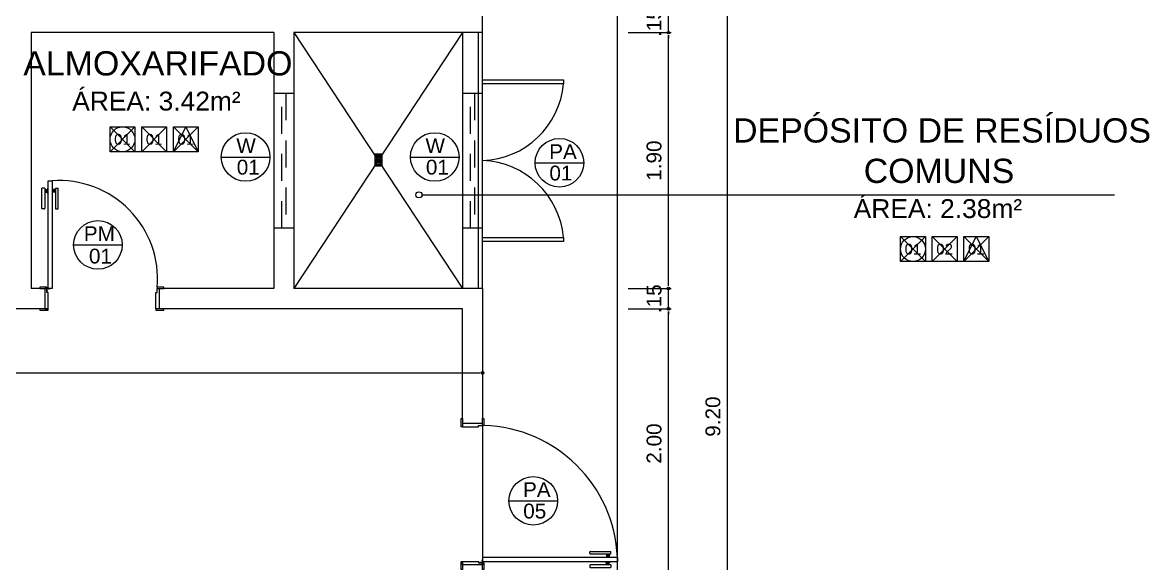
# Model space of a CAD drawing. Header units: millimetres. Extents: x 2125 to 3408, y 1171 to 1686.
# Drawn here: x 2456.8 to 2465.16, y 1486.45 to 1490.47 of the extents above; entities that cross this region are included whole.
import ezdxf
from ezdxf.enums import TextEntityAlignment as Align

# ---------------------------------------------------------------- set-up
doc = ezdxf.new("R2010")
doc.units = ezdxf.units.MM
doc.linetypes.add('CONTORNO_QUADRO_T', pattern=[0.35, 0.2, -0.15])
for name, color, linetype in [('at_Entity', 7, 'Continuous'), ('CALÇADA', 252, 'Continuous'), ('cotas', 7, 'Continuous'), ('ESQUADRIA', 3, 'Continuous'), ('ESQUADRIAS', 7, 'Continuous'), ('Esquadrias portas', 7, 'Continuous'), ('Esquadrias_Portas', 2, 'Continuous'), ('JANELA2', 1, 'Continuous'), ('Layout_Equipamentos', 7, 'Continuous'), ('PAREDE', 4, 'Continuous'), ('soleira piso', 7, 'Continuous'), ('TEXTO01', 7, 'Continuous'), ('TEXTO02', 3, 'Continuous'), ('TEXTO03', 2, 'Continuous'), ('TEXTO_ESP_FORRO', 62, 'Continuous'), ('TEXTO_ESP_PAREDES', 10, 'Continuous'), ('TEXTO_ESP_PISO', 150, 'Continuous'), ('VIDRO', 7, 'Continuous')]:
    doc.layers.add(name, color=color, linetype=linetype)
doc.styles.add('ARIAL', font='sanss___.ttf')
doc.styles.add('ROMANS', font='arial.ttf')
doc.styles.add('TEXTO1', font='swissko.ttf', dxfattribs={"width": 0.6, "height": 0.1})
doc.dimstyles.new('ESCALA 50', dxfattribs={"dimtxt": 0.08, "dimasz": 0.02, "dimexe": 0.05, "dimexo": 0.05, "dimgap": 0.05, "dimtad": 1, "dimlfac": -10, "dimzin": 1, "dimdsep": 46, "dimtxsty": 'ROMANS', "dimblk1": 'PPC', "dimblk2": 'PPC', "dimsah": 1, "dimcen": 0.02, "dimclrd": 7, "dimclre": 7, "dimclrt": 3, "dimadec": 0, "dimazin": 0, "dimtfac": 1, "dimtix": 1, "dimtmove": 1, "dimatfit": 3, "dimldrblk": 'PPC', "dimfxl": 0, "dimtolj": 1, "dimtzin": 12, "dimarcsym": 0})
doc.dimstyles.new('ESCALA75', dxfattribs={"dimtxt": 0.11, "dimasz": 0.02, "dimexe": 0.02, "dimexo": 0.04, "dimgap": 0.05, "dimtad": 1, "dimzin": 4, "dimdsep": 46, "dimtxsty": 'ROMANS', "dimblk1": 'PPC', "dimblk2": 'PPC', "dimsah": 1, "dimcen": 0.02, "dimclrd": 7, "dimclre": 7, "dimclrt": 3, "dimazin": 1, "dimtfac": 1, "dimtix": 1, "dimtmove": 0, "dimatfit": 3, "dimldrblk": 'PPC', "dimfxl": 0, "dimtolj": 1, "dimtzin": 12, "dimarcsym": 0})

# ---------------------------------------------------------------- blocks, each defined once
blk = doc.blocks.new('P80_02')
at = {"layer": 'ESQUADRIAS', "color": 2}
for p, q in [((0.025, 0.075), (0.025, 0.875)), ((0.025, 0.875), (0.055, 0.875)), ((0.055, 0.875), (0.055, 0.075)), ((0.055, 0.075), (0.025, 0.075))]:
    blk.add_line(p, q, dxfattribs=at)
at = {"layer": 'ESQUADRIAS', "color": 3, "linetype": 'Continuous'}
for p, q in [((-0.02, 0.6698), (-0.02, 0.8215)), ((0, 0.8215), (0, 0.6698)), ((0.023, 0.78), (0.023, 0.82)), ((0.057, 0.78), (0.057, 0.82)), ((0.08, 0.8215), (0.08, 0.6698)), ((0.1, 0.6698), (0.1, 0.8215)), ((-0.0035, 0.6668), (-0.0175, 0.6668)), ((0.0835, 0.6668), (0.0975, 0.6668))]:
    blk.add_line(p, q, dxfattribs=at)
at = {"layer": 'ESQUADRIAS', "color": 3}
for p, q in [((0, 0.8215), (-0.02, 0.8215)), ((0, 0.81), (0.023, 0.81)), ((0, 0.8), (0.023, 0.8)), ((0, 0.79), (0.023, 0.79)), ((0.023, 0.82), (0.025, 0.82)), ((0.023, 0.78), (0.025, 0.78)), ((0.057, 0.82), (0.055, 0.82)), ((0.057, 0.78), (0.055, 0.78)), ((0.08, 0.81), (0.057, 0.81)), ((0.08, 0.8), (0.057, 0.8)), ((0.08, 0.79), (0.057, 0.79)), ((0.08, 0.8215), (0.1, 0.8215))]:
    blk.add_line(p, q, dxfattribs=at)
at = {"layer": 'ESQUADRIAS'}
for p, q in [((0.0165, 0.0585), (0.0165, 0.0615)), ((0.0315, 0.0735), (0.0285, 0.0735))]:
    blk.add_line(p, q, dxfattribs=at)
at = {"layer": 'ESQUADRIAS', "color": 3}
for points in [[(0.015, 0.085), (-0.035, 0.085), (-0.035, 0.075), (0.015, 0.075)], [(0.885, 0.085), (0.835, 0.085), (0.835, 0.075), (0.885, 0.075)], [(0.025, -0.075), (0, -0.075), (-0.035, -0.075), (-0.035, -0.085), (0.025, -0.085)], [(0.885, -0.075), (0.825, -0.075), (0.825, -0.085), (0.885, -0.085)]]:
    blk.add_lwpolyline(points, close=True, dxfattribs=at)
at = {"layer": 'ESQUADRIAS', "color": 2}
for points in [[(0.025, 0.045), (0.015, 0.045), (0.015, 0.075), (0, 0.075), (0, -0.075), (0.025, -0.075)], [(0.825, 0.045), (0.835, 0.045), (0.835, 0.075), (0.85, 0.075), (0.85, -0.075), (0.825, -0.075)]]:
    blk.add_lwpolyline(points, close=True, dxfattribs=at)
at = {"layer": 'ESQUADRIAS', "color": 1}
for points in [[(0.016, 0.0705, -0.236068), (0.015, 0.0725), (0.015, 0.07), (0.015, 0.05), (0.016, 0.05)], [(0.0195, 0.074, 0.236068), (0.0175, 0.075), (0.02, 0.075), (0.04, 0.075), (0.04, 0.074)]]:
    blk.add_lwpolyline(points, format="xyb", close=True, dxfattribs=at)
at = {"layer": 'ESQUADRIAS'}
for points in [[(0.0173, 0.0625), (0.0165, 0.0615), (0.016, 0.0615)], [(0.0173, 0.0575), (0.0165, 0.0585), (0.016, 0.0585)], [(0.0173, 0.0596), (0.0175, 0.0596), (0.0175, 0.0575), (0.0173, 0.0575), (0.0173, 0.0625), (0.0175, 0.0625), (0.0175, 0.0604), (0.0173, 0.0604)], [(0.0275, 0.0727), (0.0285, 0.0735), (0.0285, 0.074)], [(0.0304, 0.0727), (0.0304, 0.0725), (0.0325, 0.0725), (0.0325, 0.0727), (0.0275, 0.0727), (0.0275, 0.0725), (0.0296, 0.0725), (0.0296, 0.0727)], [(0.0325, 0.0727), (0.0315, 0.0735), (0.0315, 0.074)]]:
    blk.add_lwpolyline(points, dxfattribs=at)
at = {"layer": 'ESQUADRIAS', "color": 1}
blk.add_circle((0.0175, 0.0725), 0.0025, dxfattribs=at)
at = {"layer": 'ESQUADRIAS'}
blk.add_arc((0.1085, 0.1477), 0.7292, 355.06362, 94.20651, dxfattribs=at)
at = {"layer": 'ESQUADRIAS', "color": 3, "linetype": 'Continuous'}
for centre, start, end in [((-0.017, 0.6698), 180, 260.53768), ((-0.003, 0.6698), 260.53768, 360), ((0.083, 0.6698), 180, 279.46232), ((0.097, 0.6698), 279.46232, 0)]:
    blk.add_arc(centre, 0.003, start, end, dxfattribs=at)
blk = doc.blocks.new('new block2')
at = {"layer": 'ESQUADRIAS', "color": 3, "linetype": 'Continuous'}
for p, q in [((-0.135, 0.9598), (-0.135, 1.1115)), ((-0.115, 1.1115), (-0.115, 0.9598)), ((-0.092, 1.07), (-0.092, 1.11)), ((-0.058, 1.07), (-0.058, 1.11)), ((-0.035, 1.1115), (-0.035, 0.9598)), ((-0.015, 0.9598), (-0.015, 1.1115)), ((-0.1185, 0.9568), (-0.1325, 0.9568)), ((-0.0315, 0.9568), (-0.0175, 0.9568))]:
    blk.add_line(p, q, dxfattribs=at)
at = {"layer": 'ESQUADRIAS', "color": 3}
for p, q in [((-0.115, 1.1115), (-0.135, 1.1115)), ((-0.115, 1.1), (-0.092, 1.1)), ((-0.115, 1.09), (-0.092, 1.09)), ((-0.092, 1.11), (-0.09, 1.11)), ((-0.058, 1.11), (-0.06, 1.11)), ((-0.035, 1.1), (-0.058, 1.1)), ((-0.035, 1.09), (-0.058, 1.09)), ((-0.035, 1.1115), (-0.015, 1.1115)), ((-0.115, 1.08), (-0.092, 1.08)), ((-0.092, 1.07), (-0.09, 1.07)), ((-0.058, 1.07), (-0.06, 1.07)), ((-0.035, 1.08), (-0.058, 1.08))]:
    blk.add_line(p, q, dxfattribs=at)
at = {"layer": 'ESQUADRIAS', "color": 2}
for p, q in [((-0.09, 1.16), (-0.09, 0.16)), ((-0.09, 1.16), (-0.06, 1.16)), ((-0.06, 0.16), (-0.06, 1.16)), ((-0.09, 0.16), (-0.06, 0.16))]:
    blk.add_line(p, q, dxfattribs=at)
at = {"layer": 'ESQUADRIAS'}
for p, q in [((-0.0665, 0.1585), (-0.0635, 0.1585)), ((-0.0515, 0.1435), (-0.0515, 0.1465))]:
    blk.add_line(p, q, dxfattribs=at)
at = {"layer": 'ESQUADRIAS', "color": 3}
for points in [[(-1.12, 0.17), (-1.07, 0.17), (-1.07, 0.16), (-1.12, 0.16)], [(-0.05, 0.17), (0, 0.17), (0, 0.16), (-0.05, 0.16)], [(-1.12, 0.01), (-1.06, 0.01), (-1.06, 0), (-1.12, 0)], [(-0.06, 0.01), (-0.035, 0.01), (0, 0.01), (0, 0), (-0.06, 0)]]:
    blk.add_lwpolyline(points, close=True, dxfattribs=at)
at = {"layer": 'ESQUADRIAS', "color": 2}
for points in [[(-1.06, 0.13), (-1.07, 0.13), (-1.07, 0.16), (-1.085, 0.16), (-1.085, 0.01), (-1.06, 0.01)], [(-0.06, 0.13), (-0.05, 0.13), (-0.05, 0.16), (-0.035, 0.16), (-0.035, 0.01), (-0.06, 0.01)]]:
    blk.add_lwpolyline(points, close=True, dxfattribs=at)
at = {"layer": 'ESQUADRIAS', "color": 1}
for points in [[(-0.0545, 0.159, -0.236068), (-0.0525, 0.16), (-0.055, 0.16), (-0.075, 0.16), (-0.075, 0.159)], [(-0.051, 0.1555, 0.236068), (-0.05, 0.1575), (-0.05, 0.155), (-0.05, 0.135), (-0.051, 0.135)]]:
    blk.add_lwpolyline(points, format="xyb", close=True, dxfattribs=at)
at = {"layer": 'ESQUADRIAS'}
for points in [[(-0.0675, 0.1577), (-0.0665, 0.1585), (-0.0665, 0.159)], [(-0.0654, 0.1577), (-0.0654, 0.1575), (-0.0675, 0.1575), (-0.0675, 0.1577), (-0.0625, 0.1577), (-0.0625, 0.1575), (-0.0646, 0.1575), (-0.0646, 0.1577)], [(-0.0625, 0.1577), (-0.0635, 0.1585), (-0.0635, 0.159)], [(-0.0523, 0.1446), (-0.0525, 0.1446), (-0.0525, 0.1425), (-0.0523, 0.1425), (-0.0523, 0.1475), (-0.0525, 0.1475), (-0.0525, 0.1454), (-0.0523, 0.1454)], [(-0.0523, 0.1475), (-0.0515, 0.1465), (-0.051, 0.1465)], [(-0.0523, 0.1425), (-0.0515, 0.1435), (-0.051, 0.1435)]]:
    blk.add_lwpolyline(points, dxfattribs=at)
at = {"layer": 'ESQUADRIAS', "color": 1}
blk.add_circle((-0.0525, 0.1575), 0.0025, dxfattribs=at)
at = {"layer": 'ESQUADRIAS', "color": 3, "linetype": 'Continuous'}
for centre, start, end in [((-0.132, 0.9598), 180, 260.53768), ((-0.118, 0.9598), 260.53768, 360), ((-0.032, 0.9598), 180, 279.46232), ((-0.018, 0.9598), 279.46232, 0)]:
    blk.add_arc(centre, 0.003, start, end, dxfattribs=at)
at = {"layer": 'Esquadrias portas'}
blk.add_arc((-0.0469, 0.1373), 1.0236, 92.41211, 178.17437, dxfattribs=at)
blk = doc.blocks.new('new block20')
at = {"layer": 'at_Entity', "color": 0}
for p, q in [((0.0265, 0.0476), (-0.0243, 0.0476)), ((-0.0243, 0.0476), (-0.0243, -0.0391)), ((0.0265, 0.0391), (-0.0243, 0.0391)), ((0.0265, 0.0307), (-0.0243, 0.0307)), ((0.0265, 0.0201), (-0.0243, 0.0201)), ((0.0265, 0.0095), (-0.0243, 0.0095)), ((0.0265, 0.0011), (-0.0243, 0.0011)), ((0.0265, 0.0476), (0.0265, -0.0391)), ((0.0265, -0.0095), (-0.0243, -0.0095)), ((0.0265, -0.0201), (-0.0243, -0.0201)), ((0.0265, -0.0307), (-0.0243, -0.0307)), ((-0.0243, -0.0391), (0.0265, -0.0391))]:
    blk.add_line(p, q, dxfattribs=at)
blk = doc.blocks.new('Esp_Pis_Par_For_Esc100')
at = {"layer": 'DEFPOINTS'}
for p, q in [((0, 0.37), (0.37, 0)), ((0.37, 0.37), (0, 0)), ((0.47, 0.37), (0.84, 0)), ((0.84, 0.37), (0.47, 0)), ((0.94, 0.37), (1.31, 0)), ((1.31, 0.37), (0.94, 0)), ((0.47, 0), (0.37, 0)), ((0.94, 0), (0.84, 0))]:
    blk.add_line(p, q, dxfattribs=at)
for points in [[(0.37, 0.37), (0.37, 0), (0, 0), (0, 0.37)], [(1.31, 0.37), (1.31, 0), (0.94, 0), (0.94, 0.37)]]:
    blk.add_lwpolyline(points, close=True, dxfattribs=at)
at = {"layer": 'TEXTO_ESP_FORRO'}
blk.add_lwpolyline([(0.94, 0), (1.125, 0.37), (1.31, 0)], close=True, dxfattribs=at)
at = {"layer": 'TEXTO_ESP_PAREDES'}
blk.add_lwpolyline([(0.84, 0.37), (0.84, 0), (0.47, 0), (0.47, 0.37)], close=True, dxfattribs=at)
at = {"layer": 'TEXTO_ESP_PISO'}
blk.add_circle((0.185, 0.185), 0.185, dxfattribs=at)
at = {"layer": 'TEXTO_ESP_FORRO', "color": 3, "linetype": 'ByBlock', "style": 'ARIAL', "text_generation_flag": 6}
blk.add_attdef('FOR', text='', height=0.16, rotation=180, dxfattribs=at).set_placement((1.125, 0.185), align=Align.MIDDLE_CENTER)
at = {"layer": 'TEXTO_ESP_PAREDES', "color": 3, "linetype": 'ByBlock', "ltscale": 0.0001, "style": 'ARIAL', "text_generation_flag": 6}
blk.add_attdef('PAR', text='', height=0.16, rotation=180, dxfattribs=at).set_placement((0.655, 0.185), align=Align.MIDDLE_CENTER)
at = {"layer": 'TEXTO_ESP_PISO', "color": 3, "linetype": 'ByBlock', "style": 'ARIAL', "text_generation_flag": 6}
blk.add_attdef('PIS', text='', height=0.16, rotation=180, dxfattribs=at).set_placement((0.185, 0.185), align=Align.MIDDLE_CENTER)
blk = doc.blocks.new('PPC')
at = {"color": 2}
blk.add_circle((0, 0), 0.5, dxfattribs=at)
blk = doc.blocks.new('*D298')
at = {"layer": 'cotas', "color": 7, "lineweight": -2, "transparency": 16777216}
for p, q in [((2461.2919, 1488.3409), (2461.6119, 1488.3409)), ((2461.5919, 1486.3609), (2461.5919, 1488.3209)), ((2461.2919, 1486.3409), (2461.6119, 1486.3409))]:
    blk.add_line(p, q, dxfattribs=at)
at = {"layer": 'DEFPOINTS', "color": 0, "transparency": 16777216}
for p in [(2460.0629, 1488.3409), (2461.5919, 1488.3409), (2460.0629, 1486.3409)]:
    blk.add_point(p, dxfattribs=at)
at = {"layer": 'cotas', "color": 7, "lineweight": -2, "transparency": 16777216, "xscale": 0.02, "yscale": 0.02, "zscale": 0.02}
for p, rotation in [((2461.5919, 1488.3409), 90), ((2461.5919, 1486.3409), 270)]:
    blk.add_blockref('PPC', p, dxfattribs=dict(at, rotation=rotation))
at = {"layer": 'cotas', "color": 3, "transparency": 16777216, "insert": (2461.4857, 1487.3409), "char_height": 0.11, "attachment_point": 5, "rotation": 90, "style": 'ROMANS'}
blk.add_mtext('\\A1;2.00', dxfattribs=at)
blk = doc.blocks.new('*D299')
at = {"layer": 'cotas', "color": 7, "lineweight": -2, "transparency": 16777216}
for p, q in [((2461.2919, 1488.4909), (2461.6119, 1488.4909)), ((2461.5919, 1488.5109), (2461.5919, 1488.5309)), ((2461.5919, 1488.3409), (2461.5919, 1488.4909)), ((2461.2919, 1488.3409), (2461.6119, 1488.3409)), ((2461.5919, 1488.3209), (2461.5919, 1488.3009))]:
    blk.add_line(p, q, dxfattribs=at)
at = {"layer": 'DEFPOINTS', "color": 0, "transparency": 16777216}
for p in [(2460.0629, 1488.4909), (2461.5919, 1488.4909), (2460.0629, 1488.3409)]:
    blk.add_point(p, dxfattribs=at)
at = {"layer": 'cotas', "color": 7, "lineweight": -2, "transparency": 16777216, "xscale": 0.02, "yscale": 0.02, "zscale": 0.02}
for p, rotation in [((2461.5919, 1488.4909), 270), ((2461.5919, 1488.3409), 90)]:
    blk.add_blockref('PPC', p, dxfattribs=dict(at, rotation=rotation))
at = {"layer": 'cotas', "color": 3, "transparency": 16777216, "insert": (2461.4857, 1488.4159), "char_height": 0.11, "attachment_point": 5, "rotation": 90, "style": 'ROMANS'}
blk.add_mtext('\\A1;.15', dxfattribs=at)
blk = doc.blocks.new('*D300')
at = {"layer": 'cotas', "color": 7, "lineweight": -2, "transparency": 16777216}
for p, q in [((2461.2919, 1490.3909), (2461.6119, 1490.3909)), ((2461.5919, 1488.5109), (2461.5919, 1490.3709)), ((2461.2919, 1488.4909), (2461.6119, 1488.4909))]:
    blk.add_line(p, q, dxfattribs=at)
at = {"layer": 'DEFPOINTS', "color": 0, "transparency": 16777216}
for p in [(2460.0629, 1490.3909), (2461.5919, 1490.3909), (2460.0629, 1488.4909)]:
    blk.add_point(p, dxfattribs=at)
at = {"layer": 'cotas', "color": 7, "lineweight": -2, "transparency": 16777216, "xscale": 0.02, "yscale": 0.02, "zscale": 0.02}
for p, rotation in [((2461.5919, 1490.3909), 90), ((2461.5919, 1488.4909), 270)]:
    blk.add_blockref('PPC', p, dxfattribs=dict(at, rotation=rotation))
at = {"layer": 'cotas', "color": 3, "transparency": 16777216, "insert": (2461.4857, 1489.4409), "char_height": 0.11, "attachment_point": 5, "rotation": 90, "style": 'ROMANS'}
blk.add_mtext('\\A1;1.90', dxfattribs=at)
blk = doc.blocks.new('*D301')
at = {"layer": 'cotas', "color": 7, "lineweight": -2, "transparency": 16777216}
for p, q in [((2461.5919, 1490.5609), (2461.5919, 1490.5809)), ((2461.2919, 1490.5409), (2461.6119, 1490.5409)), ((2461.5919, 1490.3909), (2461.5919, 1490.5409)), ((2461.2919, 1490.3909), (2461.6119, 1490.3909)), ((2461.5919, 1490.3709), (2461.5919, 1490.3509))]:
    blk.add_line(p, q, dxfattribs=at)
at = {"layer": 'DEFPOINTS', "color": 0, "transparency": 16777216}
for p in [(2460.0629, 1490.5409), (2461.5919, 1490.5409), (2460.0629, 1490.3909)]:
    blk.add_point(p, dxfattribs=at)
at = {"layer": 'cotas', "color": 7, "lineweight": -2, "transparency": 16777216, "xscale": 0.02, "yscale": 0.02, "zscale": 0.02}
for p, rotation in [((2461.5919, 1490.5409), 270), ((2461.5919, 1490.3909), 90)]:
    blk.add_blockref('PPC', p, dxfattribs=dict(at, rotation=rotation))
at = {"layer": 'cotas', "color": 3, "transparency": 16777216, "insert": (2461.4857, 1490.4659), "char_height": 0.11, "attachment_point": 5, "rotation": 90, "style": 'ROMANS'}
blk.add_mtext('\\A1;.15', dxfattribs=at)
blk = doc.blocks.new('*D334')
at = {"layer": 'DEFPOINTS', "color": 0, "transparency": 16777216}
for p in [(2460.2129, 1492.1409), (2460.2129, 1482.9409), (2462.0287, 1482.9409)]:
    blk.add_point(p, dxfattribs=at)
at = {"layer": 'PAREDE', "color": 7, "lineweight": -2, "transparency": 16777216}
for p, q in [((2461.7287, 1492.1409), (2462.0487, 1492.1409)), ((2462.0287, 1492.1209), (2462.0287, 1482.9609)), ((2461.7287, 1482.9409), (2462.0487, 1482.9409))]:
    blk.add_line(p, q, dxfattribs=at)
at = {"layer": 'PAREDE', "color": 7, "lineweight": -2, "transparency": 16777216, "xscale": 0.02, "yscale": 0.02, "zscale": 0.02}
for p, rotation in [((2462.0287, 1492.1409), 90), ((2462.0287, 1482.9409), 270)]:
    blk.add_blockref('PPC', p, dxfattribs=dict(at, rotation=rotation))
at = {"layer": 'PAREDE', "color": 3, "transparency": 16777216, "insert": (2461.9225, 1487.5409), "char_height": 0.11, "attachment_point": 5, "rotation": 90, "style": 'ROMANS'}
blk.add_mtext('\\A1;9.20', dxfattribs=at)
blk = doc.blocks.new('*D1123')
at = {"color": 7, "lineweight": -2, "transparency": 16777216}
for p, q in [((2439.8479, 1488.166), (2439.8479, 1487.816)), ((2460.2129, 1488.166), (2460.2129, 1487.816)), ((2439.8679, 1487.866), (2460.1929, 1487.866))]:
    blk.add_line(p, q, dxfattribs=at)
at = {"layer": 'DEFPOINTS', "color": 0, "transparency": 16777216}
for p in [(2439.8479, 1488.3409), (2460.2129, 1488.3409), (2460.2129, 1487.866)]:
    blk.add_point(p, dxfattribs=at)
at = {"color": 7, "lineweight": -2, "transparency": 16777216, "xscale": 0.02, "yscale": 0.02, "zscale": 0.02, "rotation": 180}
blk.add_blockref('PPC', (2439.8479, 1487.866), dxfattribs=at)
at = {"color": 7, "lineweight": -2, "transparency": 16777216, "xscale": 0.02, "yscale": 0.02, "zscale": 0.02}
blk.add_blockref('PPC', (2460.2129, 1487.866), dxfattribs=at)
at = {"color": 3, "transparency": 16777216, "insert": (2450.0304, 1487.9569), "char_height": 0.08, "attachment_point": 5, "style": 'ROMANS'}
blk.add_mtext('\\A1;20.37', dxfattribs=at)

msp = doc.modelspace()

# ---------------------------------------------------------------- hatches: boundary and pattern name
at = {"layer": 'TEXTO01'}
h = msp.add_hatch(dxfattribs=at)
h.set_pattern_fill('ANGLE', color=256)
h.set_pattern_definition([(0, (174.582, 606.5814), (0, 6.985), [5.08, -1.905]), (90, (174.582, 606.5814), (-6.985, 4e-16), [5.08, -1.905])])
h.paths.add_polyline_path([(2459.7625, 1489.187, 1), (2459.7169, 1489.187, 1)])

# ---------------------------------------------------------------- linework, layer by layer
at = {"layer": 'CALÇADA'}
msp.add_line((2461.2129, 1475.5409), (2461.2129, 1493.1409), dxfattribs=at)
at = {"layer": 'ESQUADRIA', "linetype": 'CONTORNO_QUADRO_T'}
for p, q in [((2458.7229, 1488.9409), (2458.7229, 1489.9409)), ((2458.7529, 1489.9409), (2458.7529, 1488.9409)), ((2460.1229, 1488.9409), (2460.1229, 1489.9409)), ((2460.1529, 1489.9409), (2460.1529, 1488.9409))]:
    msp.add_line(p, q, dxfattribs=at)
at = {"layer": 'Esquadrias portas'}
for centre, start, end in [((2460.1902, 1490.0655), 272.07786, 354.98454), ((2460.1902, 1488.8162), 5.01546, 87.92214)]:
    msp.add_arc(centre, 0.6251, start, end, dxfattribs=at)
at = {"layer": 'Esquadrias_Portas'}
for points in [[(2460.2129, 1490.0409), (2460.8129, 1490.0409), (2460.8129, 1490.0109), (2460.2129, 1490.0109), (2460.2129, 1490.0409)], [(2460.2129, 1488.8709), (2460.8129, 1488.8709), (2460.8129, 1488.8409), (2460.2129, 1488.8409), (2460.2129, 1488.8709)]]:
    msp.add_lwpolyline(points, dxfattribs=at)
at = {"layer": 'JANELA2'}
for p, q in [((2458.6629, 1489.9409), (2458.8129, 1489.9409)), ((2460.0629, 1489.9409), (2460.2129, 1489.9409)), ((2458.6629, 1488.9409), (2458.8129, 1488.9409)), ((2460.0629, 1488.9409), (2460.2129, 1488.9409))]:
    msp.add_line(p, q, dxfattribs=at)
at = {"layer": 'Layout_Equipamentos'}
for p, q in [((2458.8129, 1490.3909), (2460.0629, 1488.4909)), ((2460.0629, 1490.3909), (2458.8129, 1488.4909))]:
    msp.add_line(p, q, dxfattribs=at)
at = {"layer": 'PAREDE'}
msp.add_line((2460.2129, 1490.3909), (2460.2129, 1492.1409), dxfattribs=at)
at = {"layer": 'PAREDE', "linetype": 'Continuous'}
for p, q in [((2458.6629, 1490.3909), (2456.8629, 1490.3909)), ((2456.8629, 1490.3909), (2456.8629, 1488.4909)), ((2458.6629, 1490.3909), (2458.6629, 1488.4909)), ((2460.2129, 1490.3909), (2458.8129, 1490.3909)), ((2458.8129, 1490.3909), (2458.8129, 1488.4909)), ((2460.0629, 1490.3909), (2460.0629, 1488.4909)), ((2456.9279, 1488.4909), (2456.8629, 1488.4909)), ((2458.6629, 1488.4909), (2457.8479, 1488.4909)), ((2460.2129, 1488.4909), (2458.8129, 1488.4909)), ((2460.2129, 1488.4909), (2460.2129, 1487.5259)), ((2456.9279, 1488.3409), (2455.9979, 1488.3409)), ((2460.0629, 1488.3409), (2457.8479, 1488.3409)), ((2460.0629, 1487.5259), (2460.0629, 1488.3409))]:
    msp.add_line(p, q, dxfattribs=at)
at = {"layer": 'soleira piso'}
msp.add_line((2460.2129, 1487.4759), (2460.2129, 1486.4959), dxfattribs=at)
at = {"layer": 'TEXTO01'}
for p, q in [((2458.2738, 1489.4677), (2458.6345, 1489.4677)), ((2459.6775, 1489.4677), (2460.0383, 1489.4677)), ((2460.6028, 1489.4247), (2460.9636, 1489.4247)), ((2464.9018, 1489.1842), (2459.7624, 1489.1842)), ((2457.1776, 1488.8156), (2457.5384, 1488.8156)), ((2460.4086, 1486.9158), (2460.7694, 1486.9158))]:
    msp.add_line(p, q, dxfattribs=at)
for centre, radius in [((2458.4542, 1489.4677), 0.1804), ((2459.8579, 1489.4677), 0.1804), ((2460.7832, 1489.4247), 0.1804), ((2459.7397, 1489.187), 0.0228), ((2457.358, 1488.8156), 0.1804), ((2460.589, 1486.9158), 0.1804)]:
    msp.add_circle(centre, radius, dxfattribs=at)
at = {"layer": 'VIDRO', "linetype": 'Continuous'}
for p, q in [((2460.1829, 1488.4909), (2460.1829, 1490.3909)), ((2460.2129, 1488.4909), (2460.2129, 1490.3909))]:
    msp.add_line(p, q, dxfattribs=at)

# ---------------------------------------------------------------- block references
at = {"layer": 'ESQUADRIAS'}
msp.add_blockref('P80_02', (2456.9629, 1488.4159), dxfattribs=at)
at = {"layer": 'Layout_Equipamentos'}
msp.add_blockref('new block20', (2459.4379, 1489.4409), dxfattribs=at)
at = {"layer": 'TEXTO01', "rotation": 270}
msp.add_blockref('new block2', (2460.0529, 1486.4059), dxfattribs=at)
at = {"layer": 'TEXTO02', "xscale": 0.5, "yscale": 0.5, "zscale": 0.5}
for p, values in [((2457.4479, 1489.5066), {'PIS': '01', 'PAR': '01', 'FOR': '01'}), ((2463.3141, 1488.6916), {'PIS': '01', 'PAR': '02', 'FOR': '01'})]:
    msp.add_blockref('Esp_Pis_Par_For_Esc100', p, dxfattribs=at).add_auto_attribs(values)

# ---------------------------------------------------------------- texts
at = {"layer": 'TEXTO01', "ltscale": 0.0001, "char_height": 0.11, "width": 0.330365, "attachment_point": 1, "style": 'TEXTO1'}
for s, insert in [('{\\fSansSerif|b0|i0|c2|p2;\\W1;W}', (2458.385, 1489.6072)), ('{\\fSansSerif|b0|i0|c2|p2;\\W1;W}', (2459.7888, 1489.6072)), ('{\\fSansSerif|b0|i0|c2|p2;\\W1;PA}', (2460.7069, 1489.5626)), ('{\\fSansSerif|b0|i0|c2|p2;\\W1;01}', (2458.3882, 1489.4475)), ('{\\fSansSerif|b0|i0|c2|p2;\\W1;01}', (2459.7919, 1489.4475)), ('{\\fSansSerif|b0|i0|c2|p2;\\W1;01}', (2460.7085, 1489.4037)), ('{\\fSansSerif|b0|i0|c2|p2;\\W1;PM}', (2457.2533, 1488.9535)), ('{\\fSansSerif|b0|i0|c2|p2;\\W1;01}', (2457.2914, 1488.7872)), ('{\\fSansSerif|b0|i0|c2|p2;\\W1;PA}', (2460.5127, 1487.0538)), ('{\\fSansSerif|b0|i0|c2|p2;\\W1;05}', (2460.5143, 1486.8949))]:
    msp.add_mtext(s, dxfattribs=dict(at, insert=insert))
at = {"layer": 'TEXTO03', "ltscale": 0.0001, "char_height": 0.12, "width": 3.592802, "attachment_point": 1, "style": 'TEXTO1'}
for s, insert in [('\\pi0.82196;{\\fSansSerif|b0|i0|c2|p2;\\H1.5x;\\W1;\\C2;ALMOXARIFADO\\P\\pi1.1854;\\H0.77777x;\\C3;ÁREA: 3.42m²}', (2455.982, 1490.2528)), ('\\pi0.2901;{\\fSansSerif|b0|i0|c2|p2;\\H1.5x;\\W1;\\C2;DEPÓSITO DE RESÍDUOS\\P\\pi1.2594;COMUNS\\P\\pi1.1854;\\H0.77777x;\\C3;ÁREA: 2.38m²}', (2461.7816, 1489.7551))]:
    msp.add_mtext(s, dxfattribs=dict(at, insert=insert))

# ---------------------------------------------------------------- dimensions: what is measured, and where the dimension line sits
dim = msp.add_linear_dim(base=(2460.2129, 1487.866), p1=(2439.8479, 1488.3409), p2=(2460.2129, 1488.3409), dimstyle='ESCALA 50', override={"dimfxl": 0.3, "dimfxlon": 1})
dim.commit()
dim.dimension.update_dxf_attribs({"geometry": '*D1123', "text_midpoint": (2450.0304, 1487.9569)})
at = {"layer": 'cotas'}
for base, p1, p2, picture, middle in [((2461.5919, 1490.5409), (2460.0629, 1490.3909), (2460.0629, 1490.5409), '*D301', (2461.4857, 1490.4659)), ((2461.5919, 1490.3909), (2460.0629, 1488.4909), (2460.0629, 1490.3909), '*D300', (2461.4857, 1489.4409)), ((2461.5919, 1488.4909), (2460.0629, 1488.3409), (2460.0629, 1488.4909), '*D299', (2461.4857, 1488.4159)), ((2461.5919, 1488.3409), (2460.0629, 1486.3409), (2460.0629, 1488.3409), '*D298', (2461.4857, 1487.3409))]:
    dim = msp.add_linear_dim(base=base, p1=p1, p2=p2, angle=90, dimstyle='ESCALA75', override={"dimtmove": 1}, dxfattribs=at)
    dim.commit()
    dim.dimension.update_dxf_attribs({"geometry": picture, "text_midpoint": middle})
at = {"layer": 'PAREDE'}
dim = msp.add_linear_dim(base=(2462.0287, 1482.9409), p1=(2460.2129, 1492.1409), p2=(2460.2129, 1482.9409), angle=90, dimstyle='ESCALA75', dxfattribs=at)
dim.commit()
dim.dimension.update_dxf_attribs({"geometry": '*D334', "text_midpoint": (2461.9225, 1487.5409)})

doc.saveas('drawing.dxf')
